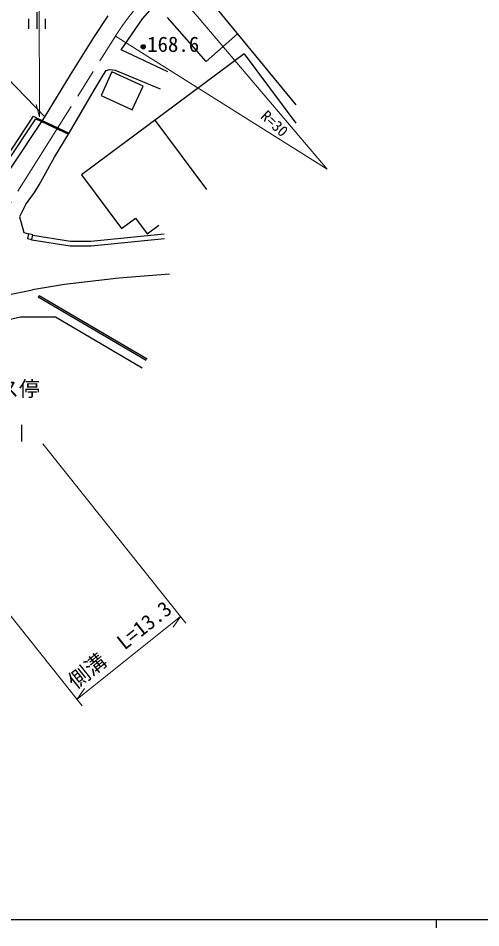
# Model space of a CAD drawing. Units: millimetres, scale not verified. Extents: x 40000 to 680000, y 20000 to 380000.
# Drawn here: x 217876 to 273342, y 204000 to 313106 of the extents above; entities that cross this region are included whole.
import ezdxf
from ezdxf.enums import TextEntityAlignment as Align

# ---------------------------------------------------------------- set-up
doc = ezdxf.new("R2010")
doc.units = ezdxf.units.MM
doc.header["$LTSCALE"] = 1000
doc.linetypes.add('CHAIN', pattern=[18.5, 12, -1.5, 3.5, -1.5])
for name, color, linetype, lineweight in [('M-BGD', 7, 'Continuous', 25), ('M-BMK', 2, 'CHAIN', 13), ('M-BMK-HTXT', 7, 'Continuous', 13), ('M-STR-HTXT', 7, 'Continuous', 13), ('M-TTL-BAND', 7, 'Continuous', 25)]:
    doc.layers.add(name, color=color, linetype=linetype, lineweight=lineweight)
doc.styles.add('ＭＳ ゴシック', font='')
doc.styles.get('ＭＳ ゴシック').set_extended_font_data('MS Gothic')

msp = doc.modelspace()

# ---------------------------------------------------------------- linework, layer by layer
at = {"layer": 'M-BGD'}
for p, q in [((226027, 333353), (251165, 302694)), ((232769, 313019), (234248, 314720)), ((220123, 313833), (220124, 311833)), ((226956, 310793), (228649, 313395)), ((240422, 307924), (235791, 313178)), ((219124, 313032), (219125, 311832)), ((221124, 313033), (221124, 311834)), ((230221, 309303), (232769, 313019)), ((221054, 301272), (211230, 311441)), ((244169, 311226), (240422, 307924)), ((224136, 306304), (226956, 310793)), ((244974, 308846), (225449, 294317)), ((235826, 306662), (230221, 309303)), ((244974, 308846), (251172, 300516)), ((229121, 306660), (227813, 303819)), ((228054, 306257), (228431, 306837)), ((228431, 306837), (228860, 306963)), ((228860, 306963), (229489, 306862)), ((232853, 304942), (229121, 306660)), ((229489, 306862), (234880, 304649)), ((221012, 301203), (224136, 306304)), ((226972, 304468), (228054, 306257)), ((224031, 299375), (226972, 304468)), ((231545, 302101), (232853, 304942)), ((227813, 303819), (231545, 302101)), ((216266, 296109), (219711, 301343)), ((216906, 295016), (221012, 301203)), ((219711, 301343), (220076, 301170)), ((220076, 301170), (223989, 299305)), ((216450, 295661), (219992, 301043)), ((219992, 301043), (223910, 299177)), ((234269, 300880), (240468, 292551)), ((222232, 296427), (224031, 299375)), ((220400, 293102), (222232, 296427)), ((225449, 294317), (230254, 287860)), ((219837, 292215), (220400, 293102)), ((218742, 290726), (219837, 292215)), ((218742, 290726), (218029, 289292)), ((218029, 289292), (218534, 287392)), ((230254, 287860), (231942, 289116)), ((231942, 289116), (233336, 287243)), ((233336, 287243), (234754, 288299)), ((218534, 287392), (219125, 287230)), ((219125, 287230), (218996, 286677)), ((219639, 287110), (219125, 287230)), ((219510, 286556), (219639, 287110)), ((224165, 286314), (219622, 287036)), ((235366, 287193), (226583, 286314)), ((218996, 286677), (219510, 286556)), ((219492, 286480), (219510, 286556)), ((224120, 285744), (219492, 286480)), ((226583, 286314), (224165, 286314)), ((235423, 286626), (226612, 285744)), ((226612, 285744), (224120, 285744)), ((229961, 281940), (223437, 281181)), ((235998, 282411), (229961, 281940)), ((216448, 279870), (219602, 280536)), ((223437, 281181), (219602, 280536)), ((220384, 279810), (220282, 279637)), ((233228, 272036), (220282, 279637)), ((233329, 272208), (220384, 279810)), ((218140, 277254), (214649, 276424)), ((222346, 277228), (218140, 277254)), ((232731, 271135), (222346, 277228)), ((218330, 262342), (218329, 264342))]:
    msp.add_line(p, q, dxfattribs=at)
for radius in [250, 150, 50]:
    msp.add_circle((232866, 309678), radius, dxfattribs=at)
at = {"layer": 'M-BMK'}
msp.add_line((207974, 276681), (229542, 310959), dxfattribs=at)
msp.add_arc((254928, 294986), 29994, 130.2769, 147.82182, dxfattribs=at)
at = {"layer": 'M-BMK-HTXT'}
for q in [(235538, 317869), (229542, 310959)]:
    msp.add_line((254928, 294986), q, dxfattribs=at)
at = {"layer": 'M-STR-HTXT'}
for p, q in [((220445, 301256), (220350, 331308)), ((220445, 301256), (220020, 302755)), ((237977, 240557), (220815, 262054)), ((208396, 252140), (225559, 230643)), ((224935, 231424), (237353, 241338)), ((237353, 241338), (236443, 240074)), ((224935, 231424), (225845, 232688))]:
    msp.add_line(p, q, dxfattribs=at)
at = {"layer": 'M-TTL-BAND'}
for p, q in [((40000, 205000), (579000, 205000)), ((268000, 205000), (268000, 204000))]:
    msp.add_line(p, q, dxfattribs=at)

# ---------------------------------------------------------------- texts
at = {"layer": 'M-BGD', "style": 'ＭＳ ゴシック'}
for s, p in [('168.6', (233339, 308516)), ('湯屋バス停', (207968, 267192))]:
    msp.add_text(s, height=1833, rotation=0.032, dxfattribs=at).set_placement(p, align=Align.BOTTOM_LEFT)
at = {"layer": 'M-BMK-HTXT', "style": 'ＭＳ ゴシック'}
msp.add_text('R=30', height=1320, rotation=317.332, dxfattribs=at).set_placement((246576, 300911), align=Align.BOTTOM_LEFT)
at = {"layer": 'M-STR-HTXT', "style": 'ＭＳ ゴシック'}
msp.add_text('側溝\u3000L=13.3', height=1833, rotation=38.632, dxfattribs=at).set_placement((225112, 232131), align=Align.BOTTOM_LEFT)

doc.saveas('drawing.dxf')
